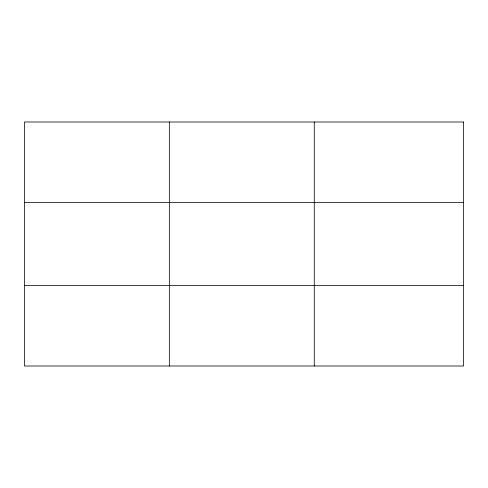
<?xml version="1.0" encoding="UTF-8"?>
<svg xmlns="http://www.w3.org/2000/svg" width="488" height="488" viewBox="0 0 488 488"><rect width="100%" height="100%" fill="white"/><g stroke="black" fill="none" stroke-linecap="round" stroke-linejoin="round"><path stroke-width="0.73" d="M169.336 366L169.336 122M24.4 202.52L463.6 202.52M24.4 285.48L463.6 285.48M314.272 122L314.272 366M463.6 122L24.4 122L24.4 366L463.6 366L463.6 122"/></g></svg>
